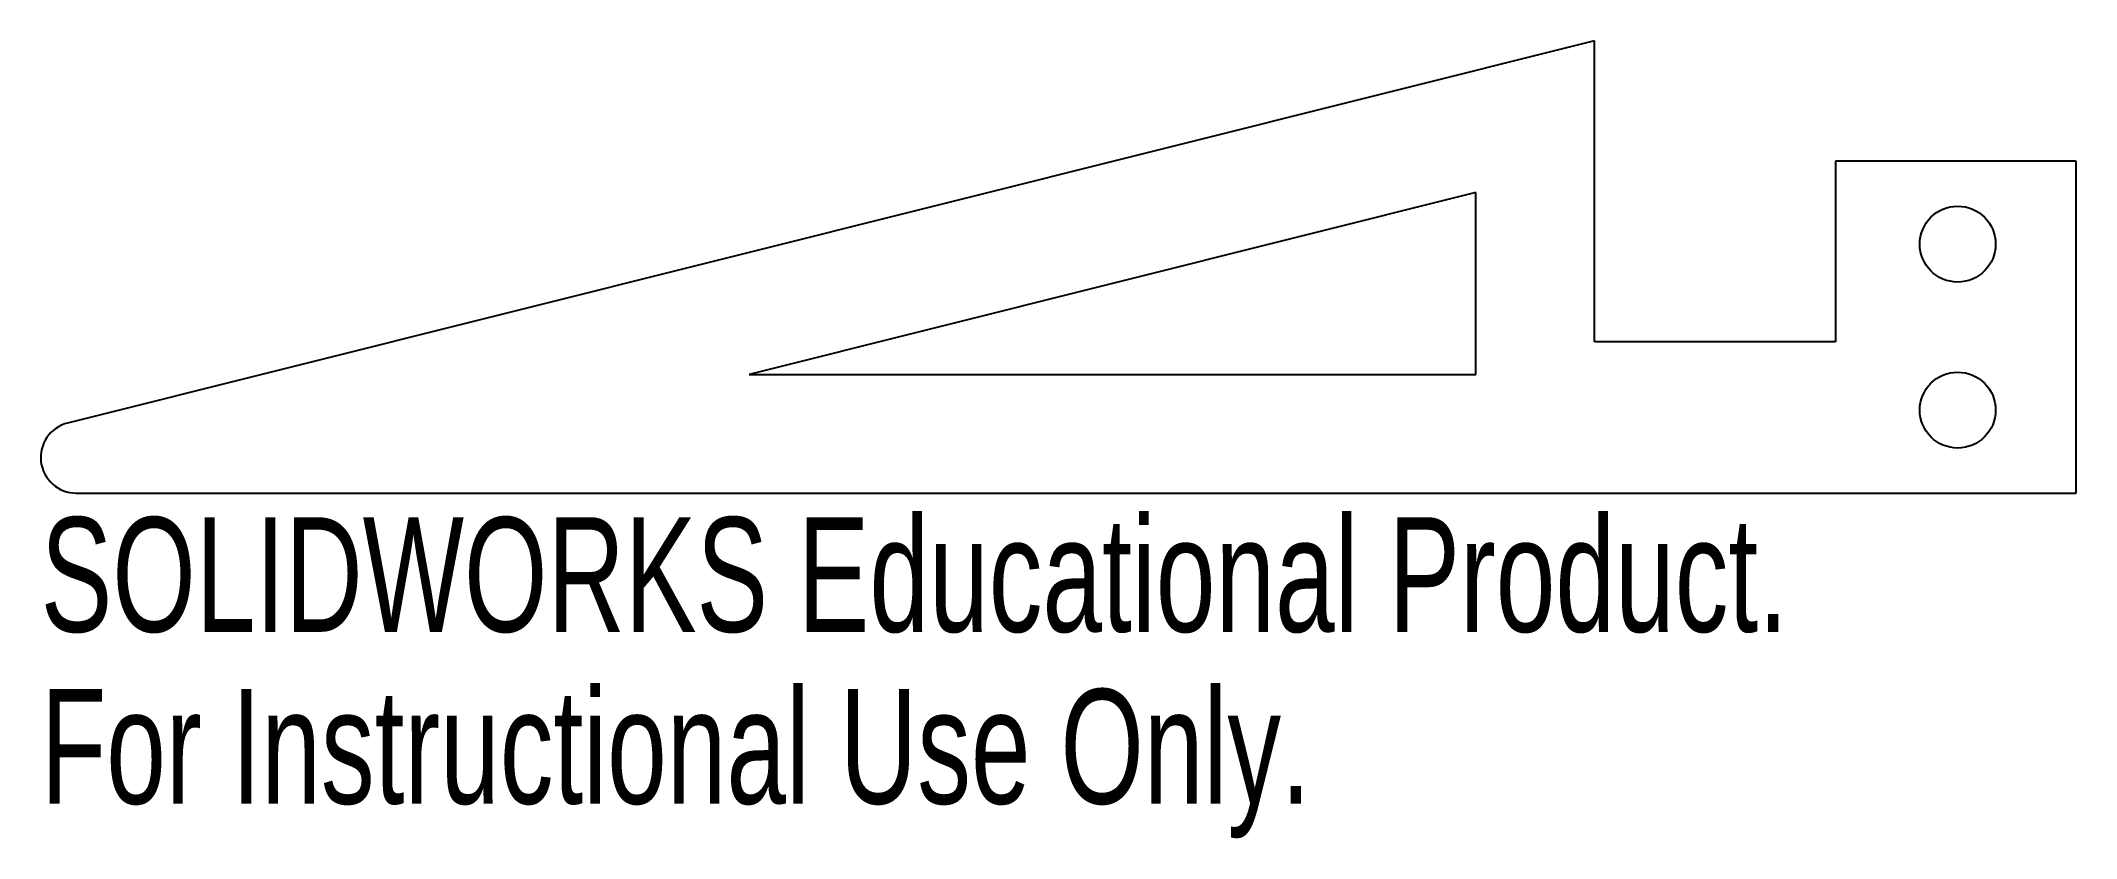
# Model space of a CAD drawing. Header units: millimetres. Extents: x -85.8 to 0, y -20.9 to 12.7.
import ezdxf

# ---------------------------------------------------------------- set-up
doc = ezdxf.new("R2010")
doc.units = ezdxf.units.MM
doc.styles.add('SLDTEXTSTYLE0', font='TXT', dxfattribs={"width": 0.7})

msp = doc.modelspace()

# ---------------------------------------------------------------- linework, layer by layer
at = {"color": 7, "linetype": 'Continuous', "lineweight": 25}
for p, q in [((-20.32, 12.73), (-84.701, -3.395)), ((-20.32, 0.03), (-20.32, 12.73)), ((0, 7.65), (-10.16, 7.65)), ((-10.16, 7.65), (-10.16, 0.03)), ((0, -6.35), (0, 7.65)), ((-25.32, 6.323), (-55.957, -1.35)), ((-25.32, -1.35), (-25.32, 6.323)), ((-10.16, 0.03), (-20.32, 0.03)), ((-55.957, -1.35), (-25.32, -1.35)), ((-84.337, -6.35), (0, -6.35))]:
    msp.add_line(p, q, dxfattribs=at)
for centre in [(-5, 4.15), (-5, -2.85)]:
    msp.add_circle(centre, 1.6, dxfattribs=at)
msp.add_arc((-84.337, -4.85), 1.5, 104.06102, 270, dxfattribs=at)

# ---------------------------------------------------------------- texts
at = {"color": 7, "linetype": 'Continuous', "char_height": 4.83362, "attachment_point": 1, "style": 'SLDTEXTSTYLE0'}
for s, insert in [('SOLIDWORKS Educational Product.', (-85.837, -7.37)), ('For Instructional Use Only.', (-85.837, -14.62))]:
    msp.add_mtext(s, dxfattribs=dict(at, insert=insert))

doc.saveas('drawing.dxf')
